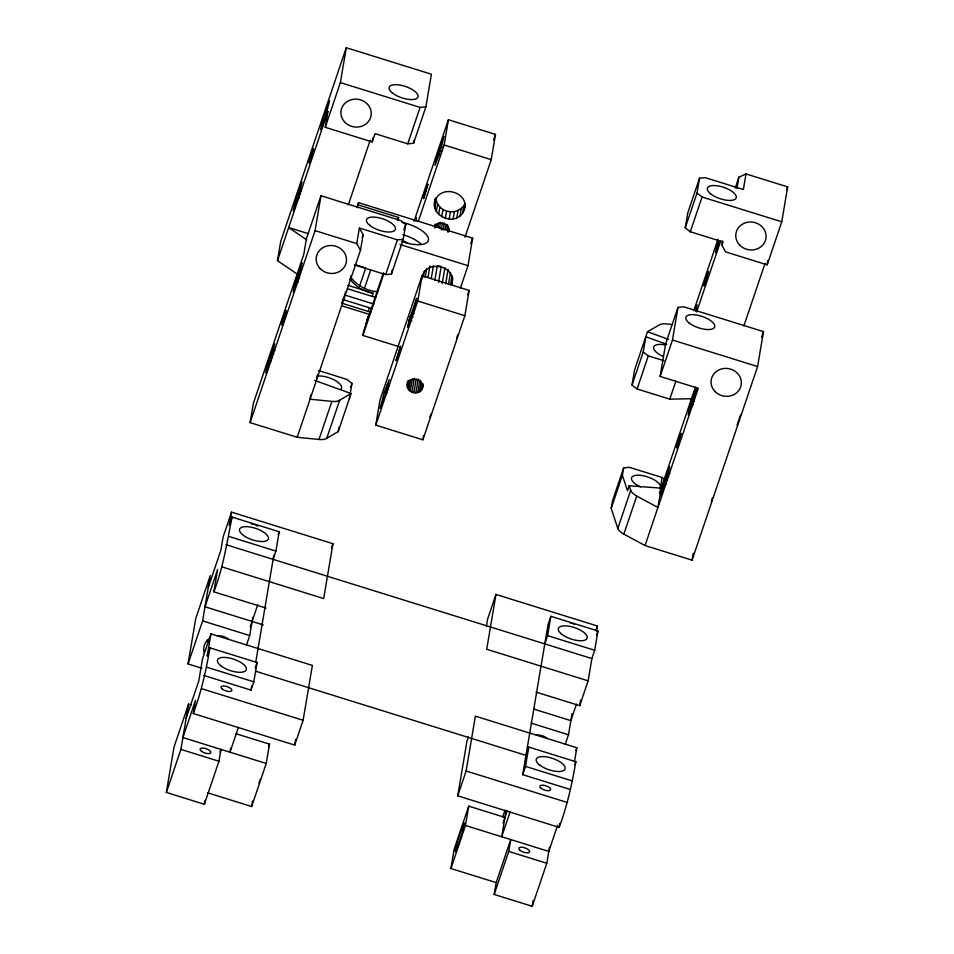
<?xml version="1.0" encoding="UTF-8"?>
<svg xmlns="http://www.w3.org/2000/svg" width="954" height="954" viewBox="0 0 954 954"><rect width="100%" height="100%" fill="white"/><g stroke="black" fill="none" stroke-linecap="round" stroke-linejoin="round"><path stroke-width="1.43" d="M422.98 384.581C423.588 398.402 401.527 392.833 408.229 380.622M422.503 387.384C424.041 378.464 409.027 375.9 407.513 384.832M366.002 324.253L367.886 316.68L367.23 320.616M220.004 752.157L220.946 749.379L218.943 761.232L204.371 804.282L166.342 792.44L173.986 747.149L188.558 704.112L191.325 704.97M188.045 663.936L195.701 618.657L210.262 575.608L202.618 620.899L188.045 663.936L201.902 668.253M166.342 792.44L180.902 749.403L188.558 704.112M186.173 718.231L198.778 680.977L202.546 658.689L210.953 633.861L312.387 665.427L303.11 720.27L294.714 745.098L193.28 713.532L195.51 700.296L182.906 737.549L266.226 763.474L251.653 806.512L207.793 792.869M265.963 608.044L213.839 591.814L217.607 569.526L205.003 606.78L263.244 624.906M193.28 713.532C201.282 692.258 206.088 670.173 209.987 647.873L257.079 662.529L253.812 681.836L251.009 690.124L203.917 675.468M210.953 633.861L207.185 656.149L209.987 647.873M213.839 591.814C223.272 567.761 226.933 542.242 232.084 517.104L279.176 531.76L275.909 551.078L273.106 559.354M222.246 566.986L323.68 598.552L332.946 543.708L231.512 512.143L229.282 525.38L232.084 517.104M314.653 380.372L351.072 393.585L338.181 431.661L326.781 438.268A15.204 5.962 18.7 0 1 318.982 439.472L297.195 437.278L250.103 422.622L253.37 403.303L303.777 254.372L306.413 238.774L320.985 195.737L400.68 220.541L405.736 224.452L403.232 239.311L391.462 274.072L385.654 274.609L354.375 264.878M277.471 260.657L280.738 241.338L346.278 47.7L431.411 74.197L425.889 106.872L413.559 143.291L407.74 143.827L375.053 133.655L372.251 141.931L325.242 127.311L327.878 111.713L277.471 260.657L297.851 274.537M204.371 804.282L205.038 800.323M250.103 422.622L315.082 230.641L320.985 195.737M325.242 127.311L340.375 82.604L346.278 47.7M230.701 748.055L229.997 752.205L238.405 727.365M246.418 645.274L249.709 635.555L252.094 621.436M252.333 620.052L252.798 617.298M251.009 690.124L251.713 685.974M255.696 662.446L273.81 555.216M310.694 395.039L310.086 399.201L331.873 401.395A15.204 5.962 18.7 0 0 339.672 400.191L351.072 393.585M251.653 806.512L252.583 801.002M357.213 207.698L358.537 202.665L472.647 238.178L467.997 265.665L460.388 288.144M266.226 763.474L269.493 744.156L236.055 733.745M372.251 141.931L372.966 137.686M297.195 437.278L350.321 280.035L351.036 275.778M350.321 280.035L360.493 250.27L356.748 243.604L359.384 228.006L397.413 239.848L403.232 239.311M360.493 250.27L363.128 234.66L359.384 228.006M338.181 431.661L338.885 427.511M349.391 398.557L351.966 383.329L346.91 379.406L318.481 370.557M399.774 346.91L362.925 335.45L363.641 331.205L383.425 272.772M294.714 745.098L295.68 739.326M375.721 297.088L372.406 296.479L372.966 293.128L347.876 285.318M398.092 220.326L398.581 217.476L358.155 204.895M391.462 274.072L392.142 270.018M413.559 143.291L414.036 140.453M375.769 425.138L380.038 399.881L422.05 275.778L469.141 290.433L464.872 315.691L422.861 439.794L375.769 425.138L417.78 301.035L422.05 275.778M418.365 221.149L444.147 144.996L448.404 119.739L495.496 134.395L491.238 159.652L464.98 237.224M434.595 204.371L435.644 198.182C427.428 216.296 457.705 228.304 464.252 209.808C470 192.41 440.808 183.728 435.262 200.793M423.337 276.851L424.315 271.067M434.964 208.02L435.978 198.158M425.198 277.411L426.665 268.73M436.336 211.478L437.6 204.049L436.216 200.59M407.465 386.656L408.419 381.04M435 224.083L434.523 226.897C438.041 219.825 450.419 223.618 448.833 231.536L449.298 228.733M407.93 388.445L409.349 380.026M434.929 228.018L435.406 225.216M408.884 390.067L410.542 380.241M436.312 226.861L436.777 224.059M427.976 277.566L429.932 265.987M438.625 214.519L439.889 207.09L437.6 204.049M437.874 226.849L438.578 222.64M410.244 391.426L412.378 378.798M439.532 227.887L440.474 222.282M411.937 392.416L414.31 378.392M431.268 278.52L433.474 265.498M441.678 216.928L442.93 209.498L439.889 207.09M441.177 229.902L442.358 222.89M413.833 392.988L416.206 378.953M443.157 230.045L444.337 223.033M415.813 393.084L418.186 379.048M434.869 280.142L437.314 265.677L441.213 266.393L438.53 282.301M445.268 218.549L446.532 211.12L442.93 209.498M417.733 392.702L419.867 380.074M445.089 229.723L446.043 224.107M419.474 391.867L421.131 382.053M446.615 230.343L447.569 224.727M449.179 219.265L450.431 211.836C456.31 212.11 462.63 209.093 464.956 203.476M420.905 390.651L422.097 383.639M447.617 231.965L448.559 226.348M421.942 389.125L422.884 383.508M448.452 231.858L448.929 229.055M442.227 283.517L444.91 267.597M453.114 219.026L454.378 211.597M445.697 283.791L448.141 269.326M456.835 217.858L458.087 210.429M448.44 284.662L450.395 273.082M460.066 215.831L461.319 208.401M422.861 439.794L423.576 435.584M450.479 284.805L451.946 276.123M462.595 213.088L463.847 205.659M452.792 277.96L451.636 284.435C457.968 264.878 423.075 258.51 421.99 278.997M464.252 209.808L465.087 204.86M255.672 671.234L525.964 755.353L528.766 747.077L575.858 761.733C571.959 784.033 567.153 806.118 559.151 827.392L457.729 795.827L466.995 740.984L468.39 736.846M486.337 626.48L487.554 619.265L495.961 594.437L597.395 626.003L596.5 631.298M457.729 795.827L466.124 770.999L475.39 716.156L576.824 747.721L574.475 761.65M495.961 594.437L486.695 649.28L588.129 680.846L579.722 705.674L536.053 692.091M549.48 847.259L546.785 863.263L532.213 906.3L494.172 894.458L496.175 882.605L450.896 868.522L454.164 849.203L468.724 806.154L504.952 817.435M450.896 868.522L465.469 825.472L468.724 806.154M506.145 810.375L501.685 836.753L510.092 811.914M494.172 894.458L508.744 851.421L510.748 839.568L496.175 882.605M569.8 789.328L522.709 774.672L548.061 624.584L550.863 616.308L597.955 630.964L594.688 650.282L591.885 658.558L588.129 680.846M522.709 774.672L525.511 766.396L528.766 747.077M544.794 643.902L547.596 635.626L550.863 616.308M532.213 906.3L533.203 900.457M565.197 744.478L568.489 734.759L572.042 713.735M645.047 545.533L698.268 388.314L660.132 376.448L665.654 343.774L677.984 307.355L683.791 306.806L763.498 331.61L757.595 366.527L692.055 560.165L645.047 545.533L623.844 534.145A15.204 5.962 18.7 0 1 617.81 528.433L611.192 508.41L612.444 500.993L623.654 467.877L629.461 467.341L662.159 477.513L664.556 479.146M692.64 398.712L669.78 399.154L637.093 388.982L632.025 385.058L634.601 369.83L647.492 331.753L658.892 325.159A15.204 5.962 18.7 0 1 666.691 323.943L672.498 324.527M559.151 827.392L559.831 823.421M579.722 705.674L580.664 700.105M611.192 508.41L622.402 475.295L623.654 467.877M632.025 385.058L643.234 351.954L645.81 336.726L666.822 344.346M721.88 245.25L723.001 241.934L690.302 231.762L685.246 227.839L687.751 212.992L699.52 178.231L705.328 177.694L743.369 189.524L746.004 173.926L787.658 186.889L781.767 221.793L767.195 264.842L725.624 251.904L721.88 245.25L722.595 240.992M685.246 227.839L697.016 193.078L699.52 178.231M660.132 376.448L672.463 340.029L677.984 307.355M660.24 488.853L662.159 477.513M736.977 188.546L738.885 177.205L746.004 173.926M692.055 560.165L693.212 553.26M767.195 264.842L767.91 260.585M416.027 221.125L416.493 217.488L415.312 219.861M696.957 387.694L692.282 404.102L688.096 414.692L690.601 403.781L696.086 387.527M695.788 311.278L696.98 304.779L694.846 309.621M409.123 320.007L407.62 327.413L412.999 313.055L416.636 298.375L409.123 320.007L411.889 320.866M295.657 280.87L293.152 291.793L298.53 277.435L302.179 262.755L295.657 280.87L298.423 281.728M323.167 118.403L320.496 129.804L325.743 115.983L329.571 100.802L323.167 118.403L325.934 119.262M437.636 154.023L434.952 165.424L440.199 151.603L444.027 136.422L437.636 154.023L440.402 154.882M718.124 241.302L715.44 252.703L719.483 242.614M268.67 360.433L265.653 372.764L270.614 360.04L274.8 343.929L268.67 360.433L271.437 361.292M663.614 483.344L660.597 495.663L665.558 482.951L669.756 466.828L663.614 483.344L666.381 484.203M296.408 197.216L293.152 210.846L298.781 195.51L302.036 181.868L296.408 197.216L299.174 198.074M384.295 392.261L380.109 408.384L385.07 395.66L389.268 379.549L384.295 392.261L387.074 393.131M344.74 294.571L345.539 292.067M739.684 417.47L740.483 414.978M316.418 378.344L317.61 374.672M711.362 501.244L712.566 497.571M735.26 188.045L738.885 177.205M231.512 512.143L223.105 536.971L220.875 550.208L208.27 587.461M348.282 204.931L370.14 140.381M357.106 206.887L358.537 202.665M344.334 295.823L342.092 302.287M359.205 287.249L365.74 267.943L355.782 264.842M407.74 143.827L420.07 107.408L425.889 106.872M278.234 534.514L279.176 531.76M364.547 288.096L370.617 270.161M250.21 626.993L257.699 604.884M318.982 439.472L331.873 401.395M397.687 220.1L398.581 217.476M341.675 303.145L368.161 311.398L369.389 307.76M326.781 438.268L339.672 400.191M362.925 335.45L383.854 273.643M385.654 274.609L397.413 239.848M255.207 668.038L257.079 662.529M350.559 387.467L351.966 383.329M403.852 230.021L405.736 224.452M414.036 221.28L448.404 119.739M331.551 547.846L332.946 543.708M268.551 746.934L269.493 744.156M493.588 140.035L495.496 134.395M470.739 243.795L472.647 238.178M467.71 294.655L469.141 290.433M637.093 388.982L648.291 355.866L643.234 351.954M690.302 231.762L702.072 197.001L697.016 193.078M502.639 817.196L504.988 810.256M503.08 822.98L507.289 810.53M629.187 485.777L630.701 490.356A15.204 5.962 18.7 0 0 636.723 496.068L657.938 507.456L661.205 488.138L629.187 485.777L627.505 490.75L622.402 475.295M617.81 528.433L630.701 490.356M693.785 310.754L717.98 239.263M696.635 311.994L720.735 240.825M623.844 534.145L636.723 496.068M669.78 399.154L675.849 381.218M595.988 630.141L597.395 626.003M596.56 635.102L597.955 630.964M576.478 704.088L570.874 720.64L533.477 709.001M659.524 493.111L695.406 387.097M575.894 750.476L576.824 747.721M574.928 764.488L575.858 761.733M557.661 825.198L548.788 851.409L465.469 825.472M786.704 189.715L787.658 186.889M743.846 326.006L765.108 263.209M761.602 337.203L763.498 331.61M739.29 418.723L737.037 425.186M362.21 237.367L363.128 234.66M429.825 417.292L430.969 413.988M456.644 337.931L457.717 334.949M446.532 211.12L450.431 211.836M370.057 292.592L372.966 293.128M340.375 82.604L420.07 107.408M702.072 197.001L781.767 221.793M444.147 144.996L491.238 159.652M325.529 110.891L328.283 111.749M439.985 146.511L442.751 147.369M324.324 114.623L327.091 115.482M438.78 150.243L441.559 151.102M298.793 189.858L301.559 190.717M297.6 193.435L300.367 194.294M399.976 244.498L467.997 265.665M672.463 340.029L757.595 366.527M315.082 230.641L356.748 243.604M308.035 233.563L288.68 227.541L306.663 239.8M648.291 355.866L663.936 360.731M417.78 301.035L464.872 315.691M347.316 288.668L372.406 296.479M296.801 277.101L299.568 277.972M411.257 312.721L414.024 313.592M691.745 400.012L694.512 400.871M345.133 295.132L373.896 304.087M410.125 316.489L412.891 317.348M690.601 403.781L693.367 404.639M342.903 299.508L372.072 308.595M368.161 311.398L370.844 312.232M341.604 305.745L369.603 314.462M272.176 349.665L274.943 350.523M386.644 385.285L389.411 386.143M667.132 472.564L669.887 473.434M271.043 352.968L273.798 353.827M385.499 388.588L388.266 389.447M665.987 475.879L668.754 476.738M269.839 356.641L272.605 357.5M664.783 479.552L667.55 480.411M228.817 536.422L275.909 551.078M547.596 635.626L594.688 650.282M226.015 544.698L591.885 658.558M202.618 620.899L249.709 635.555M531.092 723.12L568.489 734.759M206.72 667.192L253.812 681.836M525.511 766.396L572.603 781.04M201.688 688.705L303.11 720.27M466.124 770.999L567.558 802.564M180.902 749.403L218.943 761.232M508.744 851.421L546.785 863.263M402.826 234.589L408.67 236.652A23.755 9.313 18.7 0 1 421.358 244.403M647.492 331.753L668.504 339.385M368.602 292.329L360.517 288.68A34.201 31.399 9.6 0 1 350.011 278.83M536.255 734.985A15.204 13.952 9.6 0 1 547.346 738.444M570.397 623.212A5.7 2.242 18.7 0 1 571.768 623.415M573.187 623.797A5.7 2.242 18.7 0 1 574.57 624.333M260.287 779.132A15.204 0.882 -72.7 0 1 258.963 783.055M204.335 653.347A15.204 13.952 9.6 0 1 209.32 638.631M217.476 635.781A15.204 13.952 9.6 0 1 228.566 639.24M208.735 642.269A15.204 13.952 9.6 0 1 207.34 639.788M251.26 523.973A5.7 2.242 18.7 0 1 252.595 524.14M254.002 524.473A5.7 2.242 18.7 0 1 255.41 524.962M256.709 525.582A5.7 2.242 18.7 0 1 257.807 526.286M318.016 375.995A15.204 5.962 18.7 0 1 335.701 380.777A15.204 5.962 18.7 0 1 340.721 389.471M640.742 486.981A15.204 5.962 18.7 0 1 632.383 476.571A15.204 5.962 18.7 0 1 651.153 478.264A15.204 5.962 18.7 0 1 659.5 488.675M662.839 356.224A15.204 5.962 18.7 0 1 653.597 347.137A15.204 5.962 18.7 0 1 665.761 345.05M402.648 240.778A8.55 3.351 18.7 0 1 408.24 243.556M401.849 222.306A23.755 9.313 18.7 0 1 428.525 239.478A23.755 9.313 18.7 0 1 401.539 241.398M377.76 291.709A34.201 31.399 9.6 0 1 350.38 276.6M281.704 324.42L281.752 325.016L286.248 310.634L281.704 324.42M309.072 162.442L309.12 163.051L313.508 148.597L309.072 162.442M396.172 360.04L396.22 360.636L400.597 346.195L396.172 360.04M423.528 198.062L423.588 198.67L427.964 184.217L423.528 198.062M676.66 447.319L676.708 447.927L681.084 433.486L676.66 447.319M704.016 285.353L704.064 285.95L708.452 271.508L704.016 285.353M561.477 634.04A15.204 5.962 18.7 0 0 586.328 639.347A15.204 5.962 18.7 0 0 570.516 626.492A15.204 5.962 18.7 0 0 561.477 634.04M519.966 850.276A5.7 2.242 18.7 0 0 529.303 852.304A5.7 2.242 18.7 0 0 523.424 847.474A5.7 2.242 18.7 0 0 519.966 850.276M457.264 847.641A15.204 0.882 -72.7 0 0 464.395 823.326A15.204 0.882 -72.7 0 0 457.777 841.058A15.204 0.882 -72.7 0 0 457.264 847.641M541.276 788.421A5.7 2.242 18.7 0 0 550.458 790.091A5.7 2.242 18.7 0 0 544.007 785.309A5.7 2.242 18.7 0 0 541.276 788.421M540.083 765.346A15.204 5.962 18.7 0 0 564.589 769.783A15.204 5.962 18.7 0 0 547.381 757.047A15.204 5.962 18.7 0 0 540.083 765.346M201.509 751.323A5.7 2.242 18.7 0 0 210.679 752.944A5.7 2.242 18.7 0 0 204.168 748.186A5.7 2.242 18.7 0 0 201.509 751.323M222.222 689.015A5.7 2.242 18.7 0 0 231.548 691.006A5.7 2.242 18.7 0 0 225.621 686.188A5.7 2.242 18.7 0 0 222.222 689.015M220.601 665.594A15.204 5.962 18.7 0 0 245.452 670.912A15.204 5.962 18.7 0 0 229.652 658.057A15.204 5.962 18.7 0 0 220.601 665.594M243.401 535.373A15.204 5.962 18.7 0 0 267.895 539.809A15.204 5.962 18.7 0 0 250.687 527.085A15.204 5.962 18.7 0 0 243.401 535.373M369.651 225.299A15.204 5.962 18.7 0 0 394.503 230.606A15.204 5.962 18.7 0 0 378.666 217.739A15.204 5.962 18.7 0 0 369.651 225.299M320.067 268.551A15.204 13.952 9.6 0 0 345.765 264.21A15.204 13.952 9.6 0 0 328.212 245.727A15.204 13.952 9.6 0 0 320.067 268.551M392.309 92.884A15.204 5.962 18.7 0 0 417.148 98.179A15.204 5.962 18.7 0 0 401.312 85.323A15.204 5.962 18.7 0 0 392.309 92.884M345.133 122.506A15.204 13.952 9.6 0 0 370.641 117.402A15.204 13.952 9.6 0 0 352.467 99.443A15.204 13.952 9.6 0 0 345.133 122.506M688.991 322.846A15.204 5.962 18.7 0 0 713.842 328.152A15.204 5.962 18.7 0 0 698.006 315.297A15.204 5.962 18.7 0 0 688.991 322.846M714.904 391.402A15.204 13.952 9.6 0 0 740.614 387.109A15.204 13.952 9.6 0 0 723.096 368.602A15.204 13.952 9.6 0 0 714.904 391.402M710.527 193.734A15.204 5.962 18.7 0 0 735.379 199.04A15.204 5.962 18.7 0 0 719.543 186.185A15.204 5.962 18.7 0 0 710.527 193.734M739.97 245.369A15.204 13.952 9.6 0 0 765.49 240.301A15.204 13.952 9.6 0 0 747.34 222.306A15.204 13.952 9.6 0 0 739.97 245.369"/></g></svg>
